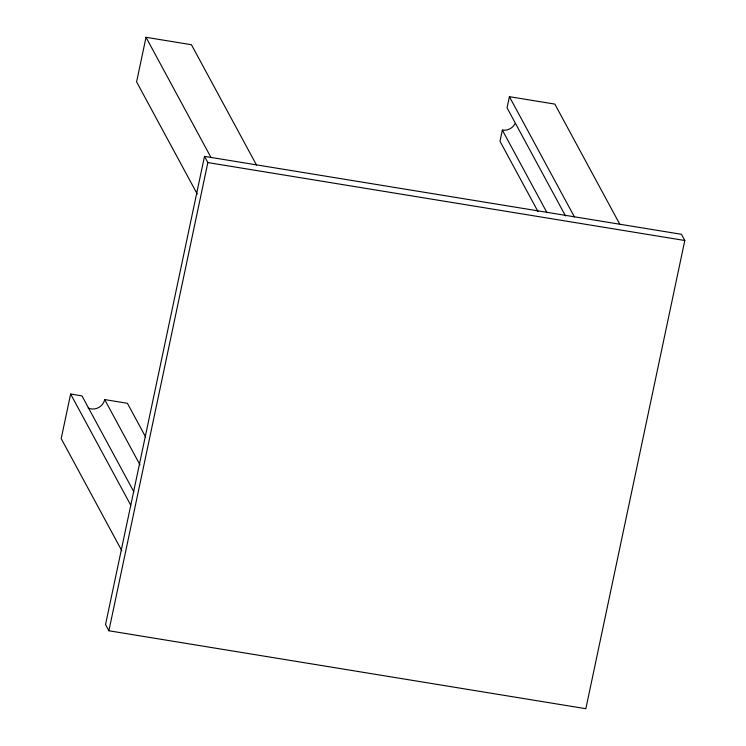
<?xml version="1.0" encoding="UTF-8"?>
<svg xmlns="http://www.w3.org/2000/svg" width="746" height="746" viewBox="0 0 746 746"><rect width="100%" height="100%" fill="white"/><g stroke="black" fill="none" stroke-linecap="round" stroke-linejoin="round"><path stroke-width="1.12" d="M133.804 491.726L81.976 395.884L70.628 394.028L61.2 438.611L121.84 550.772M256.493 165.034L191.442 44.723L146.02 37.3L136.593 81.892L197.242 194.053M204.497 156.371L105.54 624.579L108.888 630.771L585.843 708.7L684.8 240.501L681.452 234.3L204.497 156.371L207.845 162.572L108.888 630.771M515.057 123.64A11.722 11.171 -28.4 0 1 502.347 130.112L499.988 141.264L538.025 211.622M619.889 224.406L554.837 104.095L509.415 96.672L507.056 107.816L565.496 215.902M207.845 162.572L684.8 240.501M88.121 408.025A11.722 11.171 -28.4 0 0 104.692 399.586L127.407 403.297L145.601 436.951M509.415 96.672L574.467 216.993M502.347 130.112L547.005 212.703M146.02 37.3L211.071 157.62M104.692 399.586L139.978 464.851M70.628 394.028L130.718 505.163"/></g></svg>
